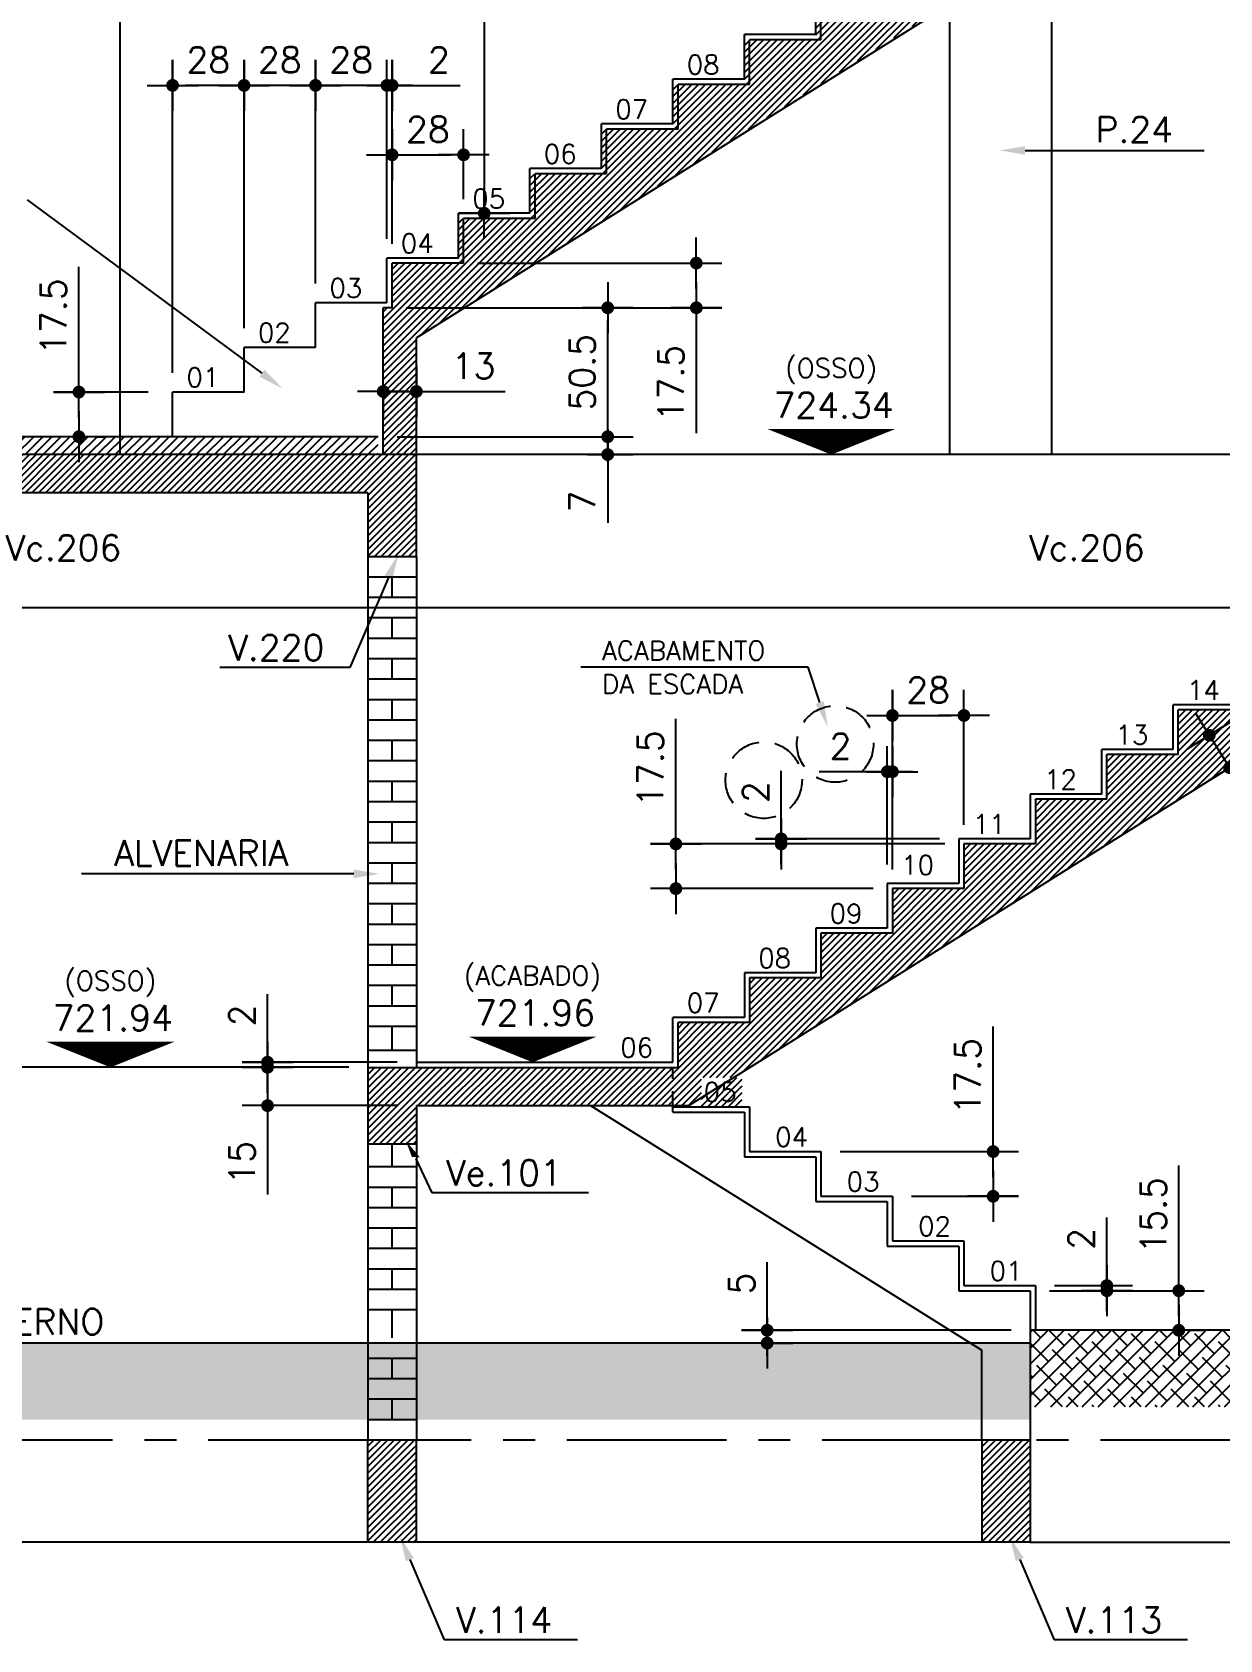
# Model space of a CAD drawing. Header units: inches. Extents: x 0 to 5940, y 0 to 4205.
# Drawn here: x 2606 to 3071, y 2487 to 3116 of the extents above; entities that cross this region are included whole.
import ezdxf
from ezdxf.enums import TextEntityAlignment as Align

# ---------------------------------------------------------------- set-up
doc = ezdxf.new("R2010")
doc.units = ezdxf.units.IN
doc.header["$LTSCALE"] = 50
doc.header["$MEASUREMENT"] = 0
doc.linetypes.add('CENTER', pattern=[2, 1.25, -0.25, 0.25, -0.25])
doc.linetypes.add('HIDDEN', pattern=[0.375, 0.25, -0.125])
for name, color, linetype in [('CORTES', 2, 'Continuous'), ('COTA', 6, 'Continuous'), ('NIVEL', 3, 'Continuous'), ('TEXTO', 3, 'Continuous')]:
    doc.layers.add(name, color=color, linetype=linetype)
doc.styles.add('ROMANS', font='romans.shx')
doc.dimstyles.new('COTA_50', dxfattribs={"dimscale": 5, "dimtxt": 2, "dimasz": 1, "dimexe": 2, "dimexo": 1.5, "dimgap": 1, "dimtad": 1, "dimzin": 12, "dimdsep": 46, "dimtxsty": 'ROMANS', "dimblk1": 'COTA', "dimblk2": 'COTA', "dimsah": 1, "dimcen": -4, "dimdle": 1.5, "dimclrd": 6, "dimclre": 6, "dimclrt": 3, "dimadec": 0, "dimazin": 0, "dimtfac": 1, "dimtofl": 0, "dimtmove": 0, "dimatfit": 3, "dimldrblk": 'COTA', "dimfxl": 1, "dimtolj": 1, "dimtzin": 12, "dimarcsym": 0})

# ---------------------------------------------------------------- blocks, each defined once
blk = doc.blocks.new('COTA')
at = {"layer": 'COTA'}
for p, q in [((0, -2), (0, 2)), ((2, 0), (-2, 0))]:
    blk.add_line(p, q, dxfattribs=at)
at = {"layer": 'COTA', "const_width": 0.5}
blk.add_lwpolyline([(-0.25, 0, 1), (0.25, 0, 1)], format="xyb", close=True, dxfattribs=at)
blk = doc.blocks.new('*D32')
at = {"layer": 'COTA', "color": 6, "lineweight": -2, "transparency": 16777216}
for p, q in [((2729.69, 2710.78), (2577.23, 2710.78)), ((2587.23, 2607.78), (2587.23, 2705.78)), ((2592.61, 2602.78), (2577.23, 2602.78))]:
    blk.add_line(p, q, dxfattribs=at)
at = {"layer": 'Defpoints', "color": 0, "transparency": 16777216}
for p in [(2587.23, 2710.78), (2737.19, 2710.78), (2600.11, 2602.78)]:
    blk.add_point(p, dxfattribs=at)
at = {"layer": 'COTA', "color": 6, "lineweight": -2, "transparency": 16777216, "xscale": 5, "yscale": 5, "zscale": 5}
for p, rotation in [((2587.23, 2710.78), 90), ((2587.23, 2602.78), 270)]:
    blk.add_blockref('COTA', p, dxfattribs=dict(at, rotation=rotation))
at = {"layer": 'COTA', "color": 3, "transparency": 16777216, "insert": (2577.23, 2656.78), "char_height": 10, "attachment_point": 5, "rotation": 90, "style": 'ROMANS'}
blk.add_mtext('\\A1;108', dxfattribs=at)
blk = doc.blocks.new('*D33')
at = {"layer": 'COTA', "color": 6, "lineweight": -2, "transparency": 16777216}
for p, q in [((2593.98, 2950.78), (2577.23, 2950.78)), ((2587.23, 2715.78), (2587.23, 2945.78)), ((2729.69, 2710.78), (2577.23, 2710.78))]:
    blk.add_line(p, q, dxfattribs=at)
at = {"layer": 'Defpoints', "color": 0, "transparency": 16777216}
for p in [(2587.23, 2950.78), (2601.48, 2950.78), (2737.19, 2710.78)]:
    blk.add_point(p, dxfattribs=at)
at = {"layer": 'COTA', "color": 6, "lineweight": -2, "transparency": 16777216, "xscale": 5, "yscale": 5, "zscale": 5}
for p, rotation in [((2587.23, 2950.78), 90), ((2587.23, 2710.78), 270)]:
    blk.add_blockref('COTA', p, dxfattribs=dict(at, rotation=rotation))
at = {"layer": 'COTA', "color": 3, "transparency": 16777216, "insert": (2577.23, 2830.78), "char_height": 10, "attachment_point": 5, "rotation": 90, "style": 'ROMANS'}
blk.add_mtext('\\A1;240', dxfattribs=at)
blk = doc.blocks.new('*D34')
at = {"layer": 'COTA', "color": 6, "lineweight": -2, "transparency": 16777216}
for p, q in [((2942.69, 2788.28), (2942.69, 2858.59)), ((2970.69, 2805.78), (2970.69, 2858.59)), ((2947.69, 2848.59), (2965.69, 2848.59))]:
    blk.add_line(p, q, dxfattribs=at)
at = {"layer": 'Defpoints', "color": 0, "transparency": 16777216}
for p in [(2970.69, 2848.59), (2970.69, 2798.28), (2942.69, 2780.78)]:
    blk.add_point(p, dxfattribs=at)
at = {"layer": 'COTA', "color": 6, "lineweight": -2, "transparency": 16777216, "xscale": 5, "yscale": 5, "zscale": 5, "rotation": 180}
blk.add_blockref('COTA', (2942.69, 2848.59), dxfattribs=at)
at = {"layer": 'COTA', "color": 6, "lineweight": -2, "transparency": 16777216, "xscale": 5, "yscale": 5, "zscale": 5}
blk.add_blockref('COTA', (2970.69, 2848.59), dxfattribs=at)
at = {"layer": 'COTA', "color": 3, "transparency": 16777216, "insert": (2956.69, 2858.59), "char_height": 10, "attachment_point": 5, "style": 'ROMANS'}
blk.add_mtext('\\A1;28', dxfattribs=at)
blk = doc.blocks.new('*D35')
at = {"layer": 'COTA', "color": 6, "lineweight": -2, "transparency": 16777216}
for p, q in [((2857.86, 2803.28), (2857.86, 2847.32)), ((2963.19, 2798.28), (2847.86, 2798.28)), ((2935.19, 2780.78), (2847.86, 2780.78)), ((2857.86, 2775.78), (2857.86, 2770.78))]:
    blk.add_line(p, q, dxfattribs=at)
at = {"layer": 'Defpoints', "color": 0, "transparency": 16777216}
for p in [(2857.86, 2798.28), (2970.69, 2798.28), (2942.69, 2780.78)]:
    blk.add_point(p, dxfattribs=at)
at = {"layer": 'COTA', "color": 6, "lineweight": -2, "transparency": 16777216, "xscale": 5, "yscale": 5, "zscale": 5}
for p, rotation in [((2857.86, 2798.28), 270), ((2857.86, 2780.78), 90)]:
    blk.add_blockref('COTA', p, dxfattribs=dict(at, rotation=rotation))
at = {"layer": 'COTA', "color": 3, "transparency": 16777216, "insert": (2847.86, 2827.8), "char_height": 10, "attachment_point": 5, "rotation": 90, "style": 'ROMANS'}
blk.add_mtext('\\A1;17.5', dxfattribs=at)
blk = doc.blocks.new('*D36')
at = {"layer": 'COTA', "color": 6, "lineweight": -2, "transparency": 16777216}
for p, q in [((2940.69, 2790.28), (2940.69, 2836.58)), ((2935.69, 2826.58), (2914.02, 2826.58)), ((2942.69, 2821.87), (2942.69, 2816.58)), ((2947.69, 2826.58), (2952.69, 2826.58))]:
    blk.add_line(p, q, dxfattribs=at)
at = {"layer": 'Defpoints', "color": 0, "transparency": 16777216}
for p in [(2942.69, 2829.37), (2940.69, 2826.58), (2940.69, 2782.78)]:
    blk.add_point(p, dxfattribs=at)
at = {"layer": 'COTA', "color": 6, "lineweight": -2, "transparency": 16777216, "xscale": 5, "yscale": 5, "zscale": 5}
blk.add_blockref('COTA', (2940.69, 2826.58), dxfattribs=at)
at = {"layer": 'COTA', "color": 6, "lineweight": -2, "transparency": 16777216, "xscale": 5, "yscale": 5, "zscale": 5, "rotation": 180}
blk.add_blockref('COTA', (2942.69, 2826.58), dxfattribs=at)
at = {"layer": 'COTA', "color": 3, "transparency": 16777216, "insert": (2922.36, 2836.58), "char_height": 10, "attachment_point": 5, "style": 'ROMANS'}
blk.add_mtext('\\A1;2', dxfattribs=at)
blk = doc.blocks.new('*D37')
at = {"layer": 'COTA', "color": 6, "lineweight": -2, "transparency": 16777216}
for p, q in [((2899.1, 2805.28), (2899.1, 2826.94)), ((2961.19, 2800.28), (2889.1, 2800.28)), ((2963.19, 2798.28), (2889.1, 2798.28)), ((2899.1, 2793.28), (2899.1, 2788.28))]:
    blk.add_line(p, q, dxfattribs=at)
at = {"layer": 'Defpoints', "color": 0, "transparency": 16777216}
for p in [(2899.1, 2800.28), (2968.69, 2800.28), (2970.69, 2798.28)]:
    blk.add_point(p, dxfattribs=at)
at = {"layer": 'COTA', "color": 6, "lineweight": -2, "transparency": 16777216, "xscale": 5, "yscale": 5, "zscale": 5}
for p, rotation in [((2899.1, 2800.28), 270), ((2899.1, 2798.28), 90)]:
    blk.add_blockref('COTA', p, dxfattribs=dict(at, rotation=rotation))
at = {"layer": 'COTA', "color": 3, "transparency": 16777216, "insert": (2889.1, 2818.61), "char_height": 10, "attachment_point": 5, "rotation": 90, "style": 'ROMANS'}
blk.add_mtext('\\A1;2', dxfattribs=at)
blk = doc.blocks.new('*D46')
at = {"layer": 'COTA', "color": 6, "lineweight": -2, "transparency": 16777216}
for p, q in [((2738.19, 2975.5), (2733.19, 2975.5)), ((2761.19, 2975.5), (2790.95, 2975.5)), ((2743.19, 2972.03), (2743.19, 2965.5)), ((2756.19, 2971), (2756.19, 2965.5))]:
    blk.add_line(p, q, dxfattribs=at)
at = {"layer": 'Defpoints', "color": 0, "transparency": 16777216}
for p in [(2743.19, 2979.53), (2756.19, 2978.5), (2756.19, 2975.5)]:
    blk.add_point(p, dxfattribs=at)
at = {"layer": 'COTA', "color": 6, "lineweight": -2, "transparency": 16777216, "xscale": 5, "yscale": 5, "zscale": 5}
blk.add_blockref('COTA', (2743.19, 2975.5), dxfattribs=at)
at = {"layer": 'COTA', "color": 6, "lineweight": -2, "transparency": 16777216, "xscale": 5, "yscale": 5, "zscale": 5, "rotation": 180}
blk.add_blockref('COTA', (2756.19, 2975.5), dxfattribs=at)
at = {"layer": 'COTA', "color": 3, "transparency": 16777216, "insert": (2778.57, 2985.5), "char_height": 10, "attachment_point": 5, "style": 'ROMANS'}
blk.add_mtext('\\A1;13', dxfattribs=at)
blk = doc.blocks.new('*D47')
at = {"layer": 'COTA', "color": 6, "lineweight": -2, "transparency": 16777216}
for p, q in [((2744.69, 3035.28), (2744.69, 3105.39)), ((2746.69, 3033.28), (2746.69, 3105.39)), ((2739.69, 3095.39), (2734.69, 3095.39)), ((2751.69, 3095.39), (2773.36, 3095.39))]:
    blk.add_line(p, q, dxfattribs=at)
at = {"layer": 'Defpoints', "color": 0, "transparency": 16777216}
for p in [(2746.69, 3095.39), (2744.69, 3027.78), (2746.69, 3025.78)]:
    blk.add_point(p, dxfattribs=at)
at = {"layer": 'COTA', "color": 6, "lineweight": -2, "transparency": 16777216, "xscale": 5, "yscale": 5, "zscale": 5}
blk.add_blockref('COTA', (2744.69, 3095.39), dxfattribs=at)
at = {"layer": 'COTA', "color": 6, "lineweight": -2, "transparency": 16777216, "xscale": 5, "yscale": 5, "zscale": 5, "rotation": 180}
blk.add_blockref('COTA', (2746.69, 3095.39), dxfattribs=at)
at = {"layer": 'COTA', "color": 3, "transparency": 16777216, "insert": (2765.02, 3105.39), "char_height": 10, "attachment_point": 5, "style": 'ROMANS'}
blk.add_mtext('\\A1;2', dxfattribs=at)
blk = doc.blocks.new('*D48')
at = {"layer": 'COTA', "color": 6, "lineweight": -2, "transparency": 16777216}
for p, q in [((2716.69, 3017.78), (2716.69, 3105.39)), ((2744.69, 3035.28), (2744.69, 3105.39)), ((2739.69, 3095.39), (2721.69, 3095.39))]:
    blk.add_line(p, q, dxfattribs=at)
at = {"layer": 'Defpoints', "color": 0, "transparency": 16777216}
for p in [(2716.69, 3095.39), (2744.69, 3027.78), (2716.69, 3010.28)]:
    blk.add_point(p, dxfattribs=at)
at = {"layer": 'COTA', "color": 6, "lineweight": -2, "transparency": 16777216, "xscale": 5, "yscale": 5, "zscale": 5, "rotation": 180}
blk.add_blockref('COTA', (2716.69, 3095.39), dxfattribs=at)
at = {"layer": 'COTA', "color": 6, "lineweight": -2, "transparency": 16777216, "xscale": 5, "yscale": 5, "zscale": 5}
blk.add_blockref('COTA', (2744.69, 3095.39), dxfattribs=at)
at = {"layer": 'COTA', "color": 3, "transparency": 16777216, "insert": (2730.69, 3105.39), "char_height": 10, "attachment_point": 5, "style": 'ROMANS'}
blk.add_mtext('\\A1;28', dxfattribs=at)
blk = doc.blocks.new('*D49')
at = {"layer": 'COTA', "color": 6, "lineweight": -2, "transparency": 16777216}
for p, q in [((2688.69, 3000.28), (2688.69, 3105.39)), ((2716.69, 3017.78), (2716.69, 3105.39)), ((2711.69, 3095.39), (2693.69, 3095.39))]:
    blk.add_line(p, q, dxfattribs=at)
at = {"layer": 'Defpoints', "color": 0, "transparency": 16777216}
for p in [(2688.69, 3095.39), (2716.69, 3010.28), (2688.69, 2992.78)]:
    blk.add_point(p, dxfattribs=at)
at = {"layer": 'COTA', "color": 6, "lineweight": -2, "transparency": 16777216, "xscale": 5, "yscale": 5, "zscale": 5, "rotation": 180}
blk.add_blockref('COTA', (2688.69, 3095.39), dxfattribs=at)
at = {"layer": 'COTA', "color": 6, "lineweight": -2, "transparency": 16777216, "xscale": 5, "yscale": 5, "zscale": 5}
blk.add_blockref('COTA', (2716.69, 3095.39), dxfattribs=at)
at = {"layer": 'COTA', "color": 3, "transparency": 16777216, "insert": (2702.69, 3105.39), "char_height": 10, "attachment_point": 5, "style": 'ROMANS'}
blk.add_mtext('\\A1;28', dxfattribs=at)
blk = doc.blocks.new('*D50')
at = {"layer": 'COTA', "color": 6, "lineweight": -2, "transparency": 16777216}
for p, q in [((2660.69, 2982.78), (2660.69, 3105.39)), ((2688.69, 3000.28), (2688.69, 3105.39)), ((2683.69, 3095.39), (2665.69, 3095.39))]:
    blk.add_line(p, q, dxfattribs=at)
at = {"layer": 'Defpoints', "color": 0, "transparency": 16777216}
for p in [(2660.69, 3095.39), (2688.69, 2992.78), (2660.69, 2975.28)]:
    blk.add_point(p, dxfattribs=at)
at = {"layer": 'COTA', "color": 6, "lineweight": -2, "transparency": 16777216, "xscale": 5, "yscale": 5, "zscale": 5, "rotation": 180}
blk.add_blockref('COTA', (2660.69, 3095.39), dxfattribs=at)
at = {"layer": 'COTA', "color": 6, "lineweight": -2, "transparency": 16777216, "xscale": 5, "yscale": 5, "zscale": 5}
blk.add_blockref('COTA', (2688.69, 3095.39), dxfattribs=at)
at = {"layer": 'COTA', "color": 3, "transparency": 16777216, "insert": (2674.69, 3105.39), "char_height": 10, "attachment_point": 5, "style": 'ROMANS'}
blk.add_mtext('\\A1;28', dxfattribs=at)
blk = doc.blocks.new('*D51')
at = {"layer": 'COTA', "color": 6, "lineweight": -2, "transparency": 16777216}
for p, q in [((2624, 2980.28), (2624, 3024.32)), ((2651.19, 2975.28), (2614, 2975.28)), ((2631.03, 2957.78), (2634, 2957.78)), ((2624, 2952.78), (2624, 2947.78))]:
    blk.add_line(p, q, dxfattribs=at)
at = {"layer": 'Defpoints', "color": 0, "transparency": 16777216}
for p in [(2624, 2975.28), (2658.69, 2975.28), (2623.53, 2957.78)]:
    blk.add_point(p, dxfattribs=at)
at = {"layer": 'COTA', "color": 6, "lineweight": -2, "transparency": 16777216, "xscale": 5, "yscale": 5, "zscale": 5}
for p, rotation in [((2624, 2975.28), 270), ((2624, 2957.78), 90)]:
    blk.add_blockref('COTA', p, dxfattribs=dict(at, rotation=rotation))
at = {"layer": 'COTA', "color": 3, "transparency": 16777216, "insert": (2614, 3004.8), "char_height": 10, "attachment_point": 5, "rotation": 90, "style": 'ROMANS'}
blk.add_mtext('\\A1;17.5', dxfattribs=at)
blk = doc.blocks.new('*D52')
at = {"layer": 'COTA', "color": 6, "lineweight": -2, "transparency": 16777216}
for p, q in [((2752.19, 3008.28), (2841.15, 3008.28)), ((2831.15, 2962.78), (2831.15, 3003.28)), ((2833.52, 2957.78), (2841.15, 2957.78))]:
    blk.add_line(p, q, dxfattribs=at)
at = {"layer": 'Defpoints', "color": 0, "transparency": 16777216}
for p in [(2744.69, 3008.28), (2831.15, 3008.28), (2826.02, 2957.78)]:
    blk.add_point(p, dxfattribs=at)
at = {"layer": 'COTA', "color": 6, "lineweight": -2, "transparency": 16777216, "xscale": 5, "yscale": 5, "zscale": 5}
for p, rotation in [((2831.15, 3008.28), 90), ((2831.15, 2957.78), 270)]:
    blk.add_blockref('COTA', p, dxfattribs=dict(at, rotation=rotation))
at = {"layer": 'COTA', "color": 3, "transparency": 16777216, "insert": (2821.15, 2983.03), "char_height": 10, "attachment_point": 5, "rotation": 90, "style": 'ROMANS'}
blk.add_mtext('\\A1;50.5', dxfattribs=at)
blk = doc.blocks.new('*D53')
at = {"layer": 'COTA', "color": 6, "lineweight": -2, "transparency": 16777216}
for p, q in [((2865.87, 3030.78), (2865.87, 3035.78)), ((2780.19, 3025.78), (2875.87, 3025.78)), ((2780.19, 3008.28), (2875.87, 3008.28)), ((2865.87, 3003.28), (2865.87, 2959.23))]:
    blk.add_line(p, q, dxfattribs=at)
at = {"layer": 'Defpoints', "color": 0, "transparency": 16777216}
for p in [(2772.69, 3025.78), (2772.69, 3008.28), (2865.87, 3008.28)]:
    blk.add_point(p, dxfattribs=at)
at = {"layer": 'COTA', "color": 6, "lineweight": -2, "transparency": 16777216, "xscale": 5, "yscale": 5, "zscale": 5}
for p, rotation in [((2865.87, 3025.78), 270), ((2865.87, 3008.28), 90)]:
    blk.add_blockref('COTA', p, dxfattribs=dict(at, rotation=rotation))
at = {"layer": 'COTA', "color": 3, "transparency": 16777216, "insert": (2855.87, 2978.75), "char_height": 10, "attachment_point": 5, "rotation": 90, "style": 'ROMANS'}
blk.add_mtext('\\A1;17.5', dxfattribs=at)
blk = doc.blocks.new('*D54')
at = {"layer": 'COTA', "color": 6, "lineweight": -2, "transparency": 16777216}
for p, q in [((2831.15, 2962.78), (2831.15, 2967.78)), ((2748.69, 2957.78), (2841.15, 2957.78)), ((2823.26, 2950.78), (2841.15, 2950.78)), ((2831.15, 2945.78), (2831.15, 2924.11))]:
    blk.add_line(p, q, dxfattribs=at)
at = {"layer": 'Defpoints', "color": 0, "transparency": 16777216}
for p in [(2741.19, 2957.78), (2815.76, 2950.78), (2831.15, 2950.78)]:
    blk.add_point(p, dxfattribs=at)
at = {"layer": 'COTA', "color": 6, "lineweight": -2, "transparency": 16777216, "xscale": 5, "yscale": 5, "zscale": 5}
for p, rotation in [((2831.15, 2957.78), 270), ((2831.15, 2950.78), 90)]:
    blk.add_blockref('COTA', p, dxfattribs=dict(at, rotation=rotation))
at = {"layer": 'COTA', "color": 3, "transparency": 16777216, "insert": (2821.15, 2932.44), "char_height": 10, "attachment_point": 5, "rotation": 90, "style": 'ROMANS'}
blk.add_mtext('\\A1;7', dxfattribs=at)
blk = doc.blocks.new('*D55')
at = {"layer": 'COTA', "color": 6, "lineweight": -2, "transparency": 16777216}
for p, q in [((2746.69, 3065.57), (2746.69, 3078.19)), ((2774.69, 3050.78), (2774.69, 3078.19)), ((2751.69, 3068.19), (2769.69, 3068.19))]:
    blk.add_line(p, q, dxfattribs=at)
at = {"layer": 'Defpoints', "color": 0, "transparency": 16777216}
for p in [(2774.69, 3068.19), (2746.69, 3058.07), (2774.69, 3043.28)]:
    blk.add_point(p, dxfattribs=at)
at = {"layer": 'COTA', "color": 6, "lineweight": -2, "transparency": 16777216, "xscale": 5, "yscale": 5, "zscale": 5, "rotation": 180}
blk.add_blockref('COTA', (2746.69, 3068.19), dxfattribs=at)
at = {"layer": 'COTA', "color": 6, "lineweight": -2, "transparency": 16777216, "xscale": 5, "yscale": 5, "zscale": 5}
blk.add_blockref('COTA', (2774.69, 3068.19), dxfattribs=at)
at = {"layer": 'COTA', "color": 3, "transparency": 16777216, "insert": (2760.69, 3078.19), "char_height": 10, "attachment_point": 5, "style": 'ROMANS'}
blk.add_mtext('\\A1;28', dxfattribs=at)
blk = doc.blocks.new('*D149')
at = {"layer": 'COTA', "color": 6, "lineweight": -2, "transparency": 16777216}
for p, q in [((2748.49, 3303.28), (2792.8, 3303.28)), ((2782.8, 3298.28), (2782.8, 3050.28)), ((2778.19, 3045.28), (2792.8, 3045.28))]:
    blk.add_line(p, q, dxfattribs=at)
at = {"layer": 'Defpoints', "color": 0, "transparency": 16777216}
for p in [(2740.99, 3303.28), (2770.69, 3045.28), (2782.8, 3045.28)]:
    blk.add_point(p, dxfattribs=at)
at = {"layer": 'COTA', "color": 6, "lineweight": -2, "transparency": 16777216, "xscale": 5, "yscale": 5, "zscale": 5}
for p, rotation in [((2782.8, 3303.28), 90), ((2782.8, 3045.28), 270)]:
    blk.add_blockref('COTA', p, dxfattribs=dict(at, rotation=rotation))
at = {"layer": 'COTA', "color": 3, "transparency": 16777216, "insert": (2772.8, 3174.28), "char_height": 10, "attachment_point": 5, "rotation": 90, "style": 'ROMANS'}
blk.add_mtext('\\A1;258', dxfattribs=at)
blk = doc.blocks.new('*D168')
at = {"layer": 'COTA', "color": 6, "lineweight": -2, "transparency": 16777216}
for p, q in [((3054.87, 2628.28), (3054.87, 2672.32)), ((3004.19, 2623.28), (3064.87, 2623.28)), ((3058.23, 2607.78), (3064.87, 2607.78)), ((3054.87, 2602.78), (3054.87, 2597.78))]:
    blk.add_line(p, q, dxfattribs=at)
at = {"layer": 'Defpoints', "color": 0, "transparency": 16777216}
for p in [(2996.69, 2623.28), (3054.87, 2623.28), (3050.73, 2607.78)]:
    blk.add_point(p, dxfattribs=at)
at = {"layer": 'COTA', "color": 6, "lineweight": -2, "transparency": 16777216, "xscale": 5, "yscale": 5, "zscale": 5}
for p, rotation in [((3054.87, 2623.28), 270), ((3054.87, 2607.78), 90)]:
    blk.add_blockref('COTA', p, dxfattribs=dict(at, rotation=rotation))
at = {"layer": 'COTA', "color": 3, "transparency": 16777216, "insert": (3044.87, 2652.8), "char_height": 10, "attachment_point": 5, "rotation": 90, "style": 'ROMANS'}
blk.add_mtext('\\A1;15.5', dxfattribs=at)
blk = doc.blocks.new('*D169')
at = {"layer": 'COTA', "color": 6, "lineweight": -2, "transparency": 16777216}
for p, q in [((3026.7, 2630.28), (3026.7, 2651.94)), ((3006.19, 2625.28), (3036.7, 2625.28)), ((3028.4, 2623.28), (3036.7, 2623.28)), ((3026.7, 2618.28), (3026.7, 2613.28))]:
    blk.add_line(p, q, dxfattribs=at)
at = {"layer": 'Defpoints', "color": 0, "transparency": 16777216}
for p in [(2998.69, 2625.28), (3020.9, 2623.28), (3026.7, 2625.28)]:
    blk.add_point(p, dxfattribs=at)
at = {"layer": 'COTA', "color": 6, "lineweight": -2, "transparency": 16777216, "xscale": 5, "yscale": 5, "zscale": 5}
for p, rotation in [((3026.7, 2625.28), 270), ((3026.7, 2623.28), 90)]:
    blk.add_blockref('COTA', p, dxfattribs=dict(at, rotation=rotation))
at = {"layer": 'COTA', "color": 3, "transparency": 16777216, "insert": (3016.7, 2643.61), "char_height": 10, "attachment_point": 5, "rotation": 90, "style": 'ROMANS'}
blk.add_mtext('\\A1;2', dxfattribs=at)
blk = doc.blocks.new('*D170')
at = {"layer": 'COTA', "color": 6, "lineweight": -2, "transparency": 16777216}
for p, q in [((2982.14, 2682.78), (2982.14, 2726.82)), ((2922.19, 2677.78), (2992.14, 2677.78)), ((2950.19, 2660.28), (2992.14, 2660.28)), ((2982.14, 2655.28), (2982.14, 2650.28))]:
    blk.add_line(p, q, dxfattribs=at)
at = {"layer": 'Defpoints', "color": 0, "transparency": 16777216}
for p in [(2914.69, 2677.78), (2982.14, 2677.78), (2942.69, 2660.28)]:
    blk.add_point(p, dxfattribs=at)
at = {"layer": 'COTA', "color": 6, "lineweight": -2, "transparency": 16777216, "xscale": 5, "yscale": 5, "zscale": 5}
for p, rotation in [((2982.14, 2677.78), 270), ((2982.14, 2660.28), 90)]:
    blk.add_blockref('COTA', p, dxfattribs=dict(at, rotation=rotation))
at = {"layer": 'COTA', "color": 3, "transparency": 16777216, "insert": (2972.14, 2707.3), "char_height": 10, "attachment_point": 5, "rotation": 90, "style": 'ROMANS'}
blk.add_mtext('\\A1;17.5', dxfattribs=at)
blk = doc.blocks.new('*D171')
at = {"layer": 'COTA', "color": 6, "lineweight": -2, "transparency": 16777216}
for p, q in [((2697.9, 2717.78), (2697.9, 2739.44)), ((2748.69, 2712.78), (2687.9, 2712.78)), ((2699.55, 2710.78), (2687.9, 2710.78)), ((2697.9, 2705.78), (2697.9, 2700.78))]:
    blk.add_line(p, q, dxfattribs=at)
at = {"layer": 'Defpoints', "color": 0, "transparency": 16777216}
for p in [(2697.9, 2712.78), (2707.05, 2710.78), (2756.19, 2712.78)]:
    blk.add_point(p, dxfattribs=at)
at = {"layer": 'COTA', "color": 6, "lineweight": -2, "transparency": 16777216, "xscale": 5, "yscale": 5, "zscale": 5}
for p, rotation in [((2697.9, 2712.78), 270), ((2697.9, 2710.78), 90)]:
    blk.add_blockref('COTA', p, dxfattribs=dict(at, rotation=rotation))
at = {"layer": 'COTA', "color": 3, "transparency": 16777216, "insert": (2687.9, 2731.11), "char_height": 10, "attachment_point": 5, "rotation": 90, "style": 'ROMANS'}
blk.add_mtext('\\A1;2', dxfattribs=at)
blk = doc.blocks.new('*D172')
at = {"layer": 'COTA', "color": 6, "lineweight": -2, "transparency": 16777216}
for p, q in [((2697.9, 2715.78), (2697.9, 2720.78)), ((2729.69, 2710.78), (2687.9, 2710.78)), ((2748.69, 2695.78), (2687.9, 2695.78)), ((2697.9, 2690.78), (2697.9, 2661.01))]:
    blk.add_line(p, q, dxfattribs=at)
at = {"layer": 'Defpoints', "color": 0, "transparency": 16777216}
for p in [(2737.19, 2710.78), (2697.9, 2695.78), (2756.19, 2695.78)]:
    blk.add_point(p, dxfattribs=at)
at = {"layer": 'COTA', "color": 6, "lineweight": -2, "transparency": 16777216, "xscale": 5, "yscale": 5, "zscale": 5}
for p, rotation in [((2697.9, 2710.78), 270), ((2697.9, 2695.78), 90)]:
    blk.add_blockref('COTA', p, dxfattribs=dict(at, rotation=rotation))
at = {"layer": 'COTA', "color": 3, "transparency": 16777216, "insert": (2687.9, 2673.39), "char_height": 10, "attachment_point": 5, "rotation": 90, "style": 'ROMANS'}
blk.add_mtext('\\A1;15', dxfattribs=at)
blk = doc.blocks.new('*D173')
at = {"layer": 'COTA', "color": 6, "lineweight": -2, "transparency": 16777216}
for p, q in [((2893.62, 2612.78), (2893.62, 2634.44)), ((2989.19, 2607.78), (2883.62, 2607.78)), ((2894.14, 2602.78), (2903.62, 2602.78)), ((2893.62, 2597.78), (2893.62, 2592.78))]:
    blk.add_line(p, q, dxfattribs=at)
at = {"layer": 'Defpoints', "color": 0, "transparency": 16777216}
for p in [(2893.62, 2607.78), (2996.69, 2607.78), (2886.64, 2602.78)]:
    blk.add_point(p, dxfattribs=at)
at = {"layer": 'COTA', "color": 6, "lineweight": -2, "transparency": 16777216, "xscale": 5, "yscale": 5, "zscale": 5}
for p, rotation in [((2893.62, 2607.78), 270), ((2893.62, 2602.78), 90)]:
    blk.add_blockref('COTA', p, dxfattribs=dict(at, rotation=rotation))
at = {"layer": 'COTA', "color": 3, "transparency": 16777216, "insert": (2883.62, 2626.11), "char_height": 10, "attachment_point": 5, "rotation": 90, "style": 'ROMANS'}
blk.add_mtext('\\A1;5', dxfattribs=at)
blk = doc.blocks.new('*D174')
at = {"layer": 'COTA', "color": 6, "lineweight": -2, "transparency": 16777216}
for p, q in [((3076.33, 2846.8), (3058.35, 2835.56)), ((3064.18, 2845.1), (3061.53, 2849.34)), ((3084.28, 2834.08), (3066.3, 2822.84)), ((3077.43, 2823.9), (3093.21, 2798.67))]:
    blk.add_line(p, q, dxfattribs=at)
at = {"layer": 'Defpoints', "color": 0, "transparency": 16777216}
for p in [(3082.69, 2850.78), (3090.64, 2838.06), (3074.78, 2828.14)]:
    blk.add_point(p, dxfattribs=at)
at = {"layer": 'COTA', "color": 6, "lineweight": -2, "transparency": 16777216, "xscale": 5, "yscale": 5, "zscale": 5}
for p, rotation in [((3066.83, 2840.86), 302.0053852821644), ((3074.78, 2828.14), 122.0053852821644)]:
    blk.add_blockref('COTA', p, dxfattribs=dict(at, rotation=rotation))
at = {"layer": 'COTA', "color": 3, "transparency": 16777216, "insert": (3095.13, 2814.47), "char_height": 10, "attachment_point": 5, "rotation": 302.00539, "style": 'ROMANS'}
blk.add_mtext('\\A1;15', dxfattribs=at)

msp = doc.modelspace()

# ---------------------------------------------------------------- hatches: boundary and pattern name
at = {"transparency": 33554687}
h = msp.add_hatch(dxfattribs=at)
h.set_pattern_fill('ANSI31', color=256, style=0)
h.paths.add_polyline_path([(2946.095, 2866.09), (2967.286, 2866.09), (2967.286, 2851.09), (2946.095, 2851.09)], flags=9)
h = msp.add_hatch(dxfattribs=at)
h.set_pattern_fill('ANSI31', color=256, style=0)
h.paths.add_polyline_path([(2840.363, 2808.525), (2840.363, 2852.097), (2855.363, 2852.097), (2855.363, 2808.525)], flags=9)
h = msp.add_hatch(dxfattribs=at)
h.set_pattern_fill('ANSI31', color=256)
h.paths.add_polyline_path([(2881.603, 2810.525), (2881.603, 2822.192), (2896.603, 2822.192), (2896.603, 2810.525)], flags=9)
h = msp.add_hatch(dxfattribs=at)
h.set_pattern_fill('ANSI31', color=256, style=0)
h.paths.add_polyline_path([(2867.33, 2691.116), (2867.33, 2703.616), (2884.472, 2703.616), (2884.472, 2691.116)], flags=9)
at = {"layer": 'CORTES'}
h = msp.add_hatch(dxfattribs=at)
h.set_pattern_fill('ANSI31', color=252, scale=15)
h.set_pattern_definition([(45, (-20281.5175, 13612.8414), (-1.32582521, 1.32582521), [])])
h.paths.add_polyline_path([(3220.69, 3288.087), (3220.69, 3278.275), (3239.69, 3278.275), (3239.69, 3303.275), (3340.69, 3303.275), (3340.69, 3205.775), (3354.69, 3205.775), (3354.69, 3318.275), (3220.69, 3318.275), (3220.69, 3305.775), (3192.69, 3305.775), (3192.69, 3288.275), (3164.69, 3288.275), (3164.69, 3270.775), (3136.69, 3270.775), (3136.69, 3253.275), (3108.69, 3253.275), (3108.69, 3235.775), (3080.69, 3235.775), (3080.69, 3218.275), (3052.69, 3218.275), (3052.69, 3200.775), (3024.69, 3200.775), (3024.69, 3183.275), (2996.69, 3183.275), (2996.69, 3165.775), (2968.69, 3165.775), (2968.69, 3148.275), (2940.69, 3148.275), (2940.69, 3130.775), (2912.69, 3130.775), (2912.69, 3113.275), (2884.69, 3113.275), (2884.69, 3095.775), (2856.69, 3095.775), (2856.69, 3078.275), (2828.69, 3078.275), (2828.69, 3060.775), (2800.69, 3060.775), (2800.69, 3043.275), (2772.69, 3043.275), (2772.69, 3025.775), (2746.69, 3025.775), (2746.69, 3008.275), (2743.19, 3008.275), (2743.19, 2950.775), (2756.19, 2950.775), (2756.19, 2996.524)])
h = msp.add_hatch(dxfattribs=at)
h.set_pattern_fill('ANSI31', color=253, scale=20)
h.set_pattern_definition([(45, (-30174.3598, 13699.4953), (-1.76776695, 1.76776695), [])])
h.paths.add_polyline_path([(2741.19, 2957.775), (2310.69, 2957.775), (2310.69, 2950.775), (2741.19, 2950.775)])
h = msp.add_hatch(dxfattribs=at)
h.set_pattern_fill('ANSI31', color=252, scale=15)
h.set_pattern_definition([(45, (-30174.3598, 10150.6884), (-1.32582521, 1.32582521), [])])
h.paths.add_polyline_path([(2737.19, 2935.775), (2737.19, 2910.775), (2756.19, 2910.775), (2756.19, 2950.775), (2310.69, 2950.775), (2310.69, 2890.775), (2329.69, 2890.775), (2329.69, 2935.775), (2404.69, 2935.775), (2404.69, 2890.775), (2454.69, 2890.775), (2454.69, 2935.775)])
h = msp.add_hatch(dxfattribs=at)
h.set_pattern_fill('ANSI31', color=252, scale=15)
h.paths.add_polyline_path([(3222.69, 2920.587), (3222.69, 2910.775), (3241.69, 2910.775), (3241.69, 2935.775), (3340.69, 2935.775), (3340.69, 2855.775), (3354.69, 2855.775), (3354.69, 2950.775), (3222.69, 2950.775), (3222.69, 2938.275), (3194.69, 2938.275), (3194.69, 2920.775), (3166.69, 2920.775), (3166.69, 2903.275), (3138.69, 2903.275), (3138.69, 2885.775), (3110.69, 2885.775), (3110.69, 2868.275), (3082.69, 2868.275), (3082.69, 2850.775), (3054.69, 2850.775), (3054.69, 2833.275), (3026.69, 2833.275), (3026.69, 2815.775), (2998.69, 2815.775), (2998.69, 2798.275), (2970.69, 2798.275), (2970.69, 2780.775), (2942.69, 2780.775), (2942.69, 2763.275), (2914.69, 2763.275), (2914.69, 2745.775), (2886.69, 2745.775), (2886.69, 2728.275), (2858.69, 2728.275), (2858.69, 2710.775), (2737.19, 2710.775), (2737.19, 2680.775), (2756.19, 2680.775), (2756.19, 2695.775), (2862.992, 2695.775)])
h.paths.add_polyline_path([(2867.955, 2695.491), (2883.847, 2695.491), (2883.847, 2706.741), (2867.955, 2706.741)], flags=17)
h = msp.add_hatch(dxfattribs=at)
h.set_pattern_fill('ANSI38', color=253, scale=35)
h.paths.add_polyline_path([(3340.69, 2602.775), (3354.69, 2602.775), (3354.69, 2607.775), (2996.69, 2607.775), (2996.69, 2577.775), (3340.69, 2577.775)])
h = msp.add_hatch(dxfattribs=at)
h.set_pattern_fill('ANSI38', color=253, scale=35)
h.paths.add_polyline_path([(2996.69, 2602.775), (2310.69, 2602.775), (2310.69, 2582.775), (2124.19, 2582.775), (2124.19, 2602.775), (2025.656, 2602.775), (2025.656, 2587.775), (2000.656, 2587.775), (2000.656, 2602.775), (1855.156, 2602.775), (1855.156, 2572.775), (2996.69, 2572.775)])
h = msp.add_hatch(dxfattribs=at)
h.set_pattern_fill('ANSI31', color=252, scale=15)
h.set_pattern_definition([(45, (6947.2044, 13109.8642), (-1.3258252, 1.3258252), [])])
h.paths.add_polyline_path([(2756.19, 2564.775), (2737.19, 2564.775), (2737.19, 2524.775), (2756.19, 2524.775)])
h = msp.add_hatch(dxfattribs=at)
h.set_pattern_fill('ANSI31', color=252, scale=15)
h.set_pattern_definition([(45, (6946.7044, 13109.8642), (-1.3258252, 1.3258252), [])])
h.paths.add_polyline_path([(2977.69, 2524.775), (2996.69, 2524.775), (2996.69, 2564.775), (2977.69, 2564.775)])

# ---------------------------------------------------------------- linework, layer by layer
at = {"layer": 'CORTES', "color": 1}
for p, q in [((3222.69, 3288.087), (2756.19, 2996.524)), ((2914.69, 3113.275), (2914.69, 3130.775)), ((2886.69, 3095.775), (2886.69, 3113.275)), ((2914.69, 3113.275), (2886.69, 3113.275)), ((2858.69, 3078.275), (2858.69, 3095.775)), ((2886.69, 3095.775), (2858.69, 3095.775)), ((2830.69, 3060.775), (2830.69, 3078.275)), ((2858.69, 3078.275), (2830.69, 3078.275)), ((2802.69, 3043.275), (2802.69, 3060.775)), ((2830.69, 3060.775), (2802.69, 3060.775)), ((2774.69, 3025.775), (2774.69, 3043.275)), ((2802.69, 3043.275), (2774.69, 3043.275)), ((2746.69, 3008.275), (2746.69, 3025.775)), ((2774.69, 3025.775), (2746.69, 3025.775)), ((2746.69, 3008.275), (2743.19, 3008.275)), ((2743.19, 2950.775), (2743.19, 3008.275)), ((2756.19, 2910.775), (2756.19, 2996.524)), ((2756.19, 2950.775), (2310.69, 2950.775)), ((2737.19, 2935.775), (2454.69, 2935.775)), ((2737.19, 2935.775), (2737.19, 2910.775)), ((2862.992, 2695.775), (3222.69, 2920.587)), ((2737.19, 2910.775), (2737.19, 2910.775)), ((2756.19, 2910.775), (2737.19, 2910.775)), ((3054.69, 2833.275), (3054.69, 2850.775)), ((3082.69, 2850.775), (3054.69, 2850.775)), ((3026.69, 2815.775), (3026.69, 2833.275)), ((3054.69, 2833.275), (3026.69, 2833.275)), ((2998.69, 2815.775), (2998.69, 2798.275)), ((3026.69, 2815.775), (2998.69, 2815.775)), ((2970.69, 2798.275), (2970.69, 2780.775)), ((2998.69, 2798.275), (2970.69, 2798.275)), ((2942.69, 2780.775), (2942.69, 2763.275)), ((2970.69, 2780.775), (2942.69, 2780.775)), ((2914.69, 2763.275), (2914.69, 2745.775)), ((2942.69, 2763.275), (2914.69, 2763.275)), ((2886.69, 2745.775), (2886.69, 2728.275)), ((2914.69, 2745.775), (2886.69, 2745.775)), ((2858.69, 2710.775), (2858.69, 2728.275)), ((2886.69, 2728.275), (2858.69, 2728.275)), ((2737.19, 2710.775), (2737.19, 2680.775)), ((2737.19, 2710.775), (2858.69, 2710.775)), ((2756.19, 2695.775), (2756.19, 2680.775)), ((2756.19, 2695.775), (2862.992, 2695.775)), ((2737.19, 2680.775), (2756.19, 2680.775)), ((2737.19, 2524.775), (2737.19, 2564.775)), ((2756.19, 2564.775), (2737.19, 2564.775)), ((2756.19, 2524.775), (2756.19, 2564.775)), ((2977.69, 2564.775), (2977.69, 2524.775)), ((2996.69, 2564.775), (2977.69, 2564.775)), ((2996.69, 2564.775), (2996.69, 2524.775)), ((2756.19, 2524.775), (2737.19, 2524.775)), ((2996.69, 2524.775), (2977.69, 2524.775))]:
    msp.add_line(p, q, dxfattribs=at)
at = {"layer": 'CORTES'}
for p, q in [((2640.19, 2950.775), (2640.19, 3258.275)), ((3005.19, 2950.775), (3005.19, 3153.399)), ((2965.19, 2950.775), (2965.19, 3128.399)), ((3220.69, 2950.775), (2756.19, 2950.775)), ((3138.69, 2890.775), (2454.69, 2890.775)), ((2856.69, 2706.24), (2856.69, 2710.775)), ((2856.69, 2694.375), (2856.69, 2701.444)), ((2824.388, 2695.775), (2977.69, 2599.962)), ((2856.69, 2693.275), (2856.69, 2695.775)), ((2856.69, 2693.275), (2884.69, 2693.275)), ((2884.69, 2693.275), (2884.69, 2675.775)), ((2884.69, 2675.775), (2912.69, 2675.775)), ((2912.69, 2675.775), (2912.69, 2658.275)), ((2912.69, 2658.275), (2940.69, 2658.275)), ((2940.69, 2658.275), (2940.69, 2640.775)), ((2940.69, 2640.775), (2968.69, 2640.775)), ((2968.69, 2640.775), (2968.69, 2623.275)), ((2968.69, 2623.275), (2996.69, 2623.275)), ((2996.69, 2623.275), (2996.69, 2564.775)), ((3354.69, 2607.775), (2996.69, 2607.775)), ((2996.69, 2602.775), (2310.69, 2602.775)), ((2977.69, 2564.775), (2977.69, 2599.962)), ((2737.19, 2524.775), (2332.19, 2524.775)), ((2977.69, 2524.775), (2756.19, 2524.775)), ((2996.69, 2524.775), (3186.69, 2524.775))]:
    msp.add_line(p, q, dxfattribs=at)
at = {"layer": 'CORTES', "color": 253}
for p, q in [((2912.69, 3115.275), (2912.69, 3132.775)), ((2912.69, 3115.275), (2884.69, 3115.275)), ((2884.69, 3097.775), (2884.69, 3115.275)), ((2884.69, 3097.775), (2856.69, 3097.775)), ((2856.69, 3080.275), (2856.69, 3097.775)), ((2856.69, 3080.275), (2828.69, 3080.275)), ((2828.69, 3062.775), (2828.69, 3080.275)), ((2828.69, 3062.775), (2800.69, 3062.775)), ((2800.69, 3045.275), (2800.69, 3062.775)), ((2800.69, 3045.275), (2772.69, 3045.275)), ((2772.69, 3027.775), (2772.69, 3045.275)), ((2772.69, 3027.775), (2744.69, 3027.775)), ((2744.69, 3010.275), (2744.69, 3027.775)), ((2744.69, 3010.275), (2716.69, 3010.275)), ((2716.69, 2992.775), (2716.69, 3010.275)), ((2716.69, 2992.775), (2688.69, 2992.775)), ((2688.69, 2975.275), (2688.69, 2992.775)), ((2688.69, 2975.275), (2660.69, 2975.275)), ((2660.69, 2957.775), (2660.69, 2975.275)), ((2741.19, 2957.775), (2310.69, 2957.775)), ((3080.69, 2852.775), (3052.69, 2852.775)), ((3052.69, 2835.275), (3052.69, 2852.775)), ((3052.69, 2835.275), (3024.69, 2835.275)), ((3024.69, 2817.775), (3024.69, 2835.275)), ((3024.69, 2817.775), (2996.69, 2817.775)), ((2996.69, 2817.775), (2996.69, 2800.275)), ((2996.69, 2800.275), (2968.69, 2800.275)), ((2968.69, 2800.275), (2968.69, 2782.775)), ((2968.69, 2782.775), (2940.69, 2782.775)), ((2940.69, 2782.775), (2940.69, 2765.275)), ((2940.69, 2765.275), (2912.69, 2765.275)), ((2912.69, 2765.275), (2912.69, 2747.775)), ((2912.69, 2747.775), (2884.69, 2747.775)), ((2884.69, 2747.775), (2884.69, 2730.275)), ((2884.69, 2730.275), (2856.69, 2730.275)), ((2856.69, 2712.775), (2856.69, 2730.275)), ((2756.19, 2712.775), (2856.69, 2712.775)), ((2856.69, 2695.275), (2886.69, 2695.275)), ((2886.69, 2695.275), (2886.69, 2677.775)), ((2886.69, 2677.775), (2914.69, 2677.775)), ((2914.69, 2677.775), (2914.69, 2660.275)), ((2914.69, 2660.275), (2942.69, 2660.275)), ((2942.69, 2660.275), (2942.69, 2642.775)), ((2942.69, 2642.775), (2970.69, 2642.775)), ((2970.69, 2642.775), (2970.69, 2625.275)), ((2970.69, 2625.275), (2998.69, 2625.275)), ((2998.69, 2625.275), (2998.69, 2607.775))]:
    msp.add_line(p, q, dxfattribs=at)
at = {"layer": 'CORTES', "color": 8}
for p, q in [((2737.19, 2910.775), (2737.19, 2710.775)), ((2756.19, 2910.775), (2756.19, 2710.775)), ((2756.19, 2902.775), (2737.19, 2902.775)), ((2746.69, 2894.775), (2746.69, 2902.775)), ((2756.19, 2894.775), (2737.19, 2894.775)), ((2756.19, 2886.775), (2737.19, 2886.775)), ((2746.69, 2878.775), (2746.69, 2886.775)), ((2756.19, 2878.775), (2737.19, 2878.775)), ((2756.19, 2870.775), (2737.19, 2870.775)), ((2746.69, 2862.775), (2746.69, 2870.775)), ((2756.19, 2862.775), (2737.19, 2862.775)), ((2756.19, 2854.775), (2737.19, 2854.775)), ((2746.69, 2846.775), (2746.69, 2854.775)), ((2756.19, 2846.775), (2737.19, 2846.775)), ((2756.19, 2838.775), (2737.19, 2838.775)), ((2746.69, 2830.775), (2746.69, 2838.775)), ((2756.19, 2830.775), (2737.19, 2830.775)), ((2756.19, 2822.775), (2737.19, 2822.775)), ((2746.69, 2814.775), (2746.69, 2822.775)), ((2756.19, 2814.775), (2737.19, 2814.775)), ((2756.19, 2806.775), (2737.19, 2806.775)), ((2746.69, 2798.775), (2746.69, 2806.775)), ((2756.19, 2798.775), (2737.19, 2798.775)), ((2756.19, 2790.775), (2737.19, 2790.775)), ((2746.69, 2782.775), (2746.69, 2790.775)), ((2756.19, 2782.775), (2737.19, 2782.775)), ((2756.19, 2774.775), (2737.19, 2774.775)), ((2746.69, 2766.775), (2746.69, 2774.775)), ((2756.19, 2766.775), (2737.19, 2766.775)), ((2756.19, 2758.775), (2737.19, 2758.775)), ((2746.69, 2750.775), (2746.69, 2758.775)), ((2756.19, 2750.775), (2737.19, 2750.775)), ((2756.19, 2742.775), (2737.19, 2742.775)), ((2746.69, 2734.775), (2746.69, 2742.775)), ((2756.19, 2734.775), (2737.19, 2734.775)), ((2756.19, 2726.775), (2737.19, 2726.775)), ((2746.69, 2717.375), (2746.69, 2726.775)), ((2756.19, 2717.375), (2737.19, 2717.375)), ((2737.19, 2680.775), (2737.19, 2564.775)), ((2746.69, 2671.775), (2746.69, 2680.775)), ((2756.19, 2680.775), (2756.19, 2564.775)), ((2756.19, 2671.775), (2737.19, 2671.775)), ((2756.19, 2663.775), (2737.19, 2663.775)), ((2746.69, 2655.775), (2746.69, 2663.775)), ((2756.19, 2655.775), (2737.19, 2655.775)), ((2756.19, 2647.775), (2737.19, 2647.775)), ((2746.69, 2639.775), (2746.69, 2647.775)), ((2756.19, 2639.775), (2737.19, 2639.775)), ((2756.19, 2631.775), (2737.19, 2631.775)), ((2746.69, 2623.775), (2746.69, 2631.775)), ((2756.19, 2623.775), (2737.19, 2623.775)), ((2756.19, 2615.775), (2737.19, 2615.775)), ((2746.69, 2604.775), (2746.69, 2615.775)), ((2756.19, 2596.775), (2737.19, 2596.775)), ((2746.69, 2588.775), (2746.69, 2596.775)), ((2756.19, 2588.775), (2737.19, 2588.775)), ((2756.19, 2580.775), (2737.19, 2580.775)), ((2746.69, 2572.775), (2746.69, 2580.775)), ((2756.19, 2572.775), (2737.19, 2572.775))]:
    msp.add_line(p, q, dxfattribs=at)
at = {"layer": 'COTA', "linetype": 'CENTER'}
for p, q in [((2737.19, 2564.775), (2332.19, 2564.775)), ((2977.69, 2564.775), (2756.19, 2564.775)), ((3186.69, 2564.775), (2996.69, 2564.775))]:
    msp.add_line(p, q, dxfattribs=at)
at = {"layer": 'NIVEL', "color": 1}
for points in [[(2918.761, 2950.775, 0, 50, 0), (2918.761, 2960.775, 50, 50, 0)], [(2863.665, 2950.775, 0, 50, 0), (2863.665, 2950.775, 50, 50, 0)], [(2636.383, 2710.775, 0, 50, 0), (2636.383, 2720.775, 50, 50, 0)], [(2801.755, 2712.775, 0, 50, 0), (2801.755, 2722.775, 50, 50, 0)]]:
    msp.add_lwpolyline(points, format="xyseb", dxfattribs=at)
at = {"layer": 'TEXTO', "color": 8}
for p, q in [((2994.65, 3069.922), (3064.799, 3069.922)), ((2695.755, 2982.621), (2603.917, 3050.586)), ((2745.258, 2902.628), (2730.142, 2867.389)), ((2730.142, 2867.389), (2679.17, 2867.389)), ((2909.737, 2867.465), (2820.66, 2867.465)), ((2914.235, 2853.627), (2909.737, 2867.465)), ((2731.661, 2786.567), (2625.004, 2786.567)), ((2755.996, 2674.907), (2762.279, 2661.659)), ((2823.605, 2661.659), (2762.279, 2661.659)), ((2753.619, 2517.958), (2767.099, 2486.535)), ((2992.543, 2517.958), (3006.022, 2486.535)), ((2819.357, 2486.535), (2767.099, 2486.535)), ((3058.28, 2486.535), (3006.022, 2486.535))]:
    msp.add_line(p, q, dxfattribs=at)
at = {"layer": 'TEXTO', "color": 4, "linetype": 'HIDDEN'}
for centre in [(2920.258, 2837.422), (2892.289, 2823.254)]:
    msp.add_circle(centre, 14.989, dxfattribs=at)
at = {"layer": 'TEXTO', "color": 8}
for points in [[(2994.65, 3068.256), (2994.65, 3071.589), (2984.65, 3069.922)], [(2696.746, 2983.96), (2694.763, 2981.281), (2703.793, 2976.672)], [(2743.727, 2903.285), (2746.79, 2901.971), (2749.2, 2911.818)], [(2912.65, 2853.112), (2915.82, 2854.143), (2917.327, 2844.117)], [(2731.661, 2784.9), (2731.661, 2788.233), (2741.661, 2786.567)], [(2757.527, 2675.564), (2754.464, 2675.65), (2752.053, 2681.997)], [(2755.151, 2518.615), (2752.088, 2517.301), (2749.677, 2527.148)], [(2994.074, 2518.615), (2991.011, 2517.301), (2988.6, 2527.148)]]:
    msp.add_solid(points, dxfattribs=at)

# ---------------------------------------------------------------- texts
at = {"layer": 'NIVEL', "color": 4, "style": 'ROMANS'}
for s, p in [('(OSSO)', (2918.657, 2980.932)), ('(ACABADO)', (2801.651, 2742.932)), ('(OSSO)', (2636.278, 2740.932))]:
    msp.add_text(s, height=7.5, dxfattribs=at).set_placement(p, align=Align.CENTER)
at = {"layer": 'NIVEL', "color": 3, "style": 'ROMANS'}
for s, p in [('724.34', (2919.649, 2965.129)), ('721.94', (2637.27, 2725.129)), ('721.96', (2802.643, 2727.129))]:
    msp.add_text(s, height=10, dxfattribs=at).set_placement(p, align=Align.CENTER)
at = {"layer": 'TEXTO', "color": 4, "style": 'ROMANS'}
for s, p in [('08', (2862.12, 3099.766)), ('07', (2834.12, 3082.266)), ('06', (2806.12, 3064.766)), ('05', (2778.12, 3047.266)), ('04', (2750.12, 3029.766)), ('03', (2722.12, 3012.266)), ('02', (2694.12, 2994.766)), ('01', (2666.12, 2977.266)), ('ACABAMENTO ', (2828.92, 2870.264)), ('DA ESCADA', (2828.92, 2857.155)), ('14', (3058.12, 2854.766)), ('13', (3030.12, 2837.266)), ('12', (3002.12, 2819.766)), ('11', (2974.12, 2802.266)), ('10', (2946.12, 2786.266)), ('09', (2918.12, 2767.266)), ('08', (2890.12, 2749.766)), ('07', (2862.12, 2732.266)), ('06', (2836.061, 2714.766)), ('05', (2868.758, 2697.366)), ('04', (2896.758, 2679.766)), ('03', (2924.758, 2662.266)), ('02', (2952.758, 2644.766)), ('01', (2980.758, 2627.266))]:
    msp.add_text(s, height=7.5, dxfattribs=at).set_placement(p)
at = {"layer": 'TEXTO', "color": 3, "style": 'ROMANS'}
for s, p in [('P.24', (3022.197, 3073.096)), ('Vc.206', (2595.203, 2909.281)), ('Vc.206', (2996.182, 2909.281)), ('V.220', (2682.473, 2870.188)), ('ALVENARIA', (2637.811, 2789.74)), ('Ve.101', (2767.782, 2664.459)), ('PISO ACABADO INTERNO', (2474.567, 2606.179)), ('V.114', (2771.703, 2489.334)), ('V.113', (3010.626, 2489.334))]:
    msp.add_text(s, height=10, dxfattribs=at).set_placement(p)

# ---------------------------------------------------------------- dimensions: what is measured, and where the dimension line sits
at = {"layer": 'COTA'}
for base, p1, p2, picture, middle in [((2782.797, 3045.275), (2740.992, 3303.275), (2770.69, 3045.275), '*D149', (2772.797, 3174.275)), ((2865.87, 3008.275), (2772.69, 3025.775), (2772.69, 3008.275), '*D53', (2855.87, 2978.751)), ((2623.999, 2975.275), (2623.535, 2957.775), (2658.69, 2975.275), '*D51', (2613.999, 3004.799)), ((2831.148, 3008.275), (2826.018, 2957.775), (2744.69, 3008.275), '*D52', (2821.148, 2983.025)), ((2831.148, 2950.775), (2741.19, 2957.775), (2815.759, 2950.775), '*D54', (2821.148, 2932.442)), ((2587.232, 2950.775), (2737.19, 2710.775), (2601.477, 2950.775), '*D33', (2577.232, 2830.775)), ((2857.863, 2798.275), (2942.69, 2780.775), (2970.69, 2798.275), '*D35', (2847.863, 2827.799)), ((2899.103, 2800.275), (2970.69, 2798.275), (2968.69, 2800.275), '*D37', (2889.103, 2818.609)), ((2697.903, 2712.775), (2707.048, 2710.775), (2756.19, 2712.775), '*D171', (2687.903, 2731.109)), ((2982.137, 2677.775), (2942.69, 2660.275), (2914.69, 2677.775), '*D170', (2972.137, 2707.299)), ((2587.232, 2710.775), (2600.108, 2602.775), (2737.19, 2710.775), '*D32', (2577.232, 2656.775)), ((2697.903, 2695.775), (2737.19, 2710.775), (2756.19, 2695.775), '*D172', (2687.903, 2673.394)), ((3054.871, 2623.275), (3050.728, 2607.775), (2996.69, 2623.275), '*D168', (3044.871, 2652.799)), ((3026.698, 2625.275), (3020.898, 2623.275), (2998.69, 2625.275), '*D169', (3016.698, 2643.609)), ((2893.622, 2607.775), (2886.636, 2602.775), (2996.69, 2607.775), '*D173', (2883.622, 2626.109))]:
    dim = msp.add_linear_dim(base=base, p1=p1, p2=p2, angle=90, dimstyle='COTA_50', dxfattribs=at)
    dim.commit()
    dim.dimension.update_dxf_attribs({"geometry": picture, "text_midpoint": middle})
for base, p1, p2, picture, middle in [((2660.69, 3095.388), (2688.69, 2992.775), (2660.69, 2975.275), '*D50', (2674.69, 3105.388)), ((2688.69, 3095.388), (2716.69, 3010.275), (2688.69, 2992.775), '*D49', (2702.69, 3105.388)), ((2716.69, 3095.388), (2744.69, 3027.775), (2716.69, 3010.275), '*D48', (2730.69, 3105.388)), ((2746.69, 3095.388), (2744.69, 3027.775), (2746.69, 3025.775), '*D47', (2765.024, 3105.388)), ((2774.69, 3068.189), (2746.69, 3058.065), (2774.69, 3043.275), '*D55', (2760.69, 3078.189)), ((2756.19, 2975.503), (2743.19, 2979.525), (2756.19, 2978.497), '*D46', (2778.571, 2985.503)), ((2970.69, 2848.59), (2942.69, 2780.775), (2970.69, 2798.275), '*D34', (2956.69, 2858.59))]:
    dim = msp.add_linear_dim(base=base, p1=p1, p2=p2, dimstyle='COTA_50', dxfattribs=at)
    dim.commit()
    dim.dimension.update_dxf_attribs({"geometry": picture, "text_midpoint": middle})
dim = msp.add_aligned_dim(p1=(3082.69, 2850.775), p2=(3090.64, 2838.055), distance=-18.699, dimstyle='COTA_50', dxfattribs=at)
dim.commit()
dim.dimension.update_dxf_attribs({"geometry": '*D174', "text_midpoint": (3095.125, 2814.466)})
dim = msp.add_linear_dim(base=(2940.69, 2826.58), p1=(2942.69, 2829.365), p2=(2940.69, 2782.775), dimstyle='COTA_50', dxfattribs=at)
dim.commit()
dim.dimension.update_dxf_attribs({"geometry": '*D36', "text_midpoint": (2922.357, 2826.58), "dimtype": 160})

doc.saveas('drawing.dxf')
